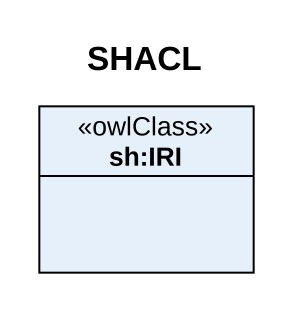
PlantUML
@startuml
title SHACL
hide circle
hide empty members
class "sh:IRI" as sh_IRI <<owlClass>>
@enduml
